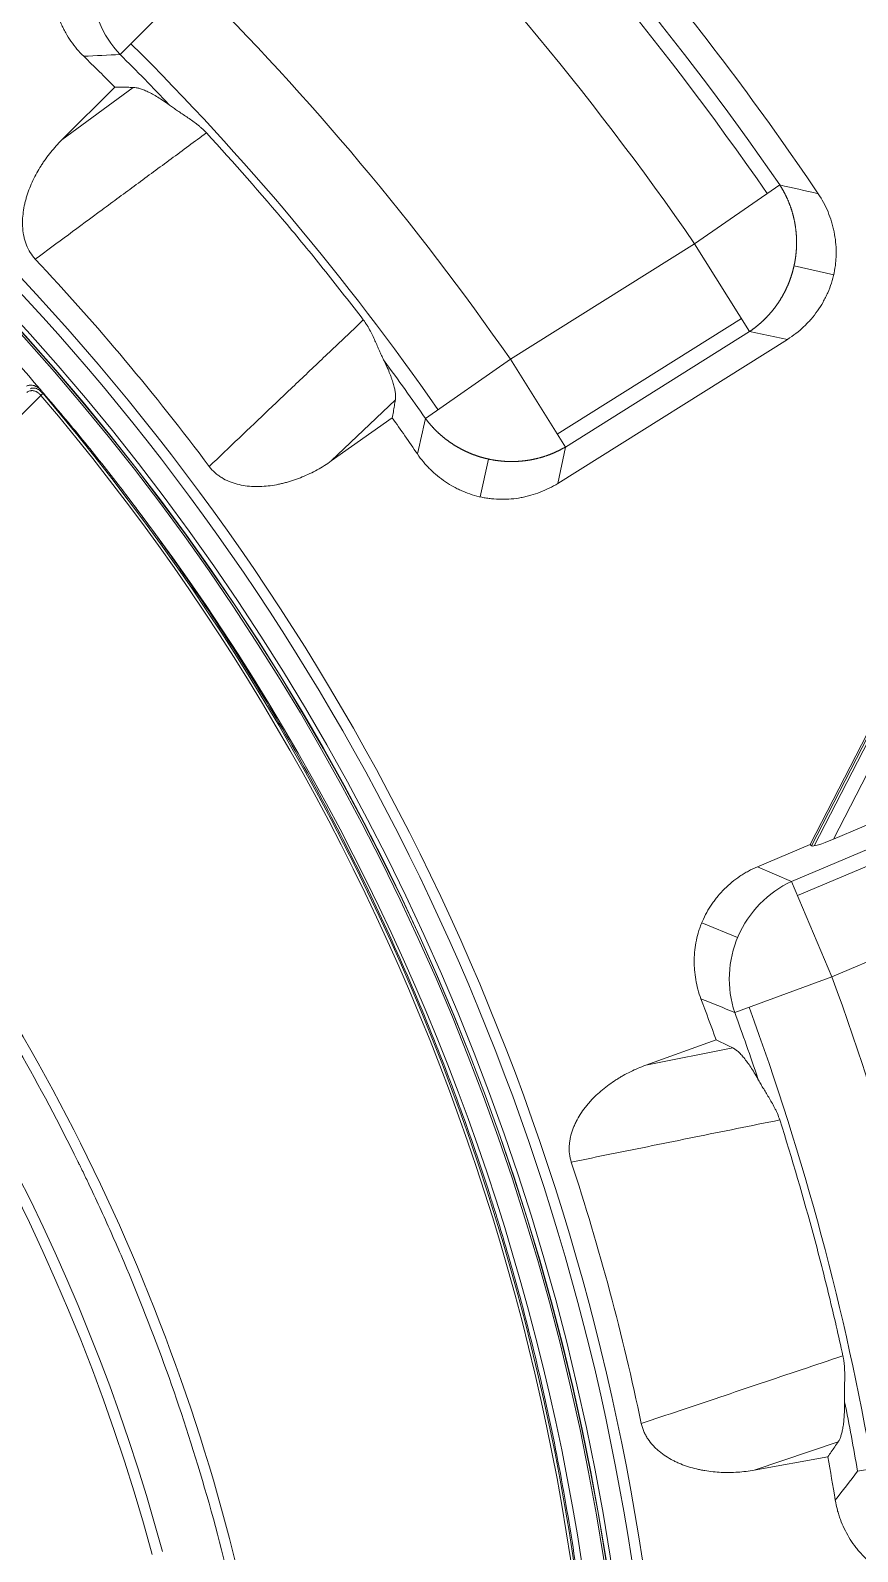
# Model space of a CAD drawing. Header units: millimetres. Extents: x 473 to 1051, y 289 to 609.
# Drawn here: x 707.2 to 741.8, y 474.6 to 538.3 of the extents above; entities that cross this region are included whole.
import ezdxf

# ---------------------------------------------------------------- set-up
doc = ezdxf.new("R2010")
doc.units = ezdxf.units.MM
doc.layers.add('core', color=7, linetype='Continuous', lineweight=20)

msp = doc.modelspace()

# ---------------------------------------------------------------- linework, layer by layer
at = {"layer": 'core', "lineweight": 13}
for p, q in [((714.037, 540.348), (710.982, 537.274)), ((738.592, 531.816), (735.026, 529.355)), ((727.316, 524.521), (735.026, 529.355)), ((735.026, 529.355), (737.327, 525.683)), ((739.188, 528.434), (740.847, 528.058)), ((736.987, 526.227), (729.278, 521.393)), ((729.618, 520.85), (737.327, 525.684)), ((738.912, 525.353), (737.327, 525.684)), ((723.759, 522.047), (727.316, 524.521)), ((729.618, 520.85), (727.316, 524.521)), ((707.665, 523.009), (706.686, 522.031)), ((729.618, 520.85), (729.304, 519.328)), ((726.054, 518.762), (726.406, 520.345)), ((746.524, 517.022), (739.923, 504.162)), ((746.614, 516.976), (740.037, 504.16)), ((747.137, 516.707), (740.84, 504.438)), ((747.464, 506.211), (739.083, 502.669)), ((739.332, 502.078), (747.713, 505.621)), ((737.656, 503.284), (739.083, 502.669)), ((740.77, 498.677), (739.083, 502.669)), ((749.151, 502.22), (740.77, 498.677)), ((735.324, 500.938), (736.823, 500.321)), ((740.77, 498.677), (736.703, 497.183)), ((741.847, 477.983), (746.117, 478.722))]:
    msp.add_line(p, q, dxfattribs=at)
at = {"layer": 'core', "lineweight": 18}
for p, q in [((708.544, 533.705), (710.763, 535.906)), ((708.544, 533.705), (711.533, 535.901)), ((738.912, 525.353), (729.304, 519.328)), ((722.503, 522.828), (719.821, 520.265)), ((722.373, 522.069), (719.821, 520.265)), ((739.869, 504.219), (746.458, 517.056)), ((740.84, 504.438), (748.002, 507.466)), ((737.656, 503.284), (739.869, 504.219)), ((739.923, 504.162), (739.869, 504.219)), ((732.984, 494.978), (735.926, 496.035)), ((732.984, 494.978), (736.622, 495.706)), ((741.039, 479.221), (737.525, 478.032)), ((740.601, 478.588), (737.525, 478.032))]:
    msp.add_line(p, q, dxfattribs=at)
for centre, radius, start, end in [((633.422, 459.219), 100.547, 306.63636, 233.36541), ((633.422, 459.219), 99.038, 307.10125, 78.9399), ((633.422, 459.219), 98.958, 307.11669, 78.9275), ((633.401, 459.202), 128.942, 34.07873, 39.72711), ((633.401, 459.202), 108.942, 44.75517, 45.72179), ((633.422, 453.183), 81.732, 15.12421, 74.87579), ((633.422, 459.219), 101.52, 36.80212, 43.19788), ((633.422, 459.219), 98.032, 40.80959, 44.12223), ((633.401, 459.202), 108.942, 34.27817, 35.24483), ((633.422, 459.219), 98.032, 307.23998, 37.69294), ((633.396, 459.212), 108.942, 19.75517, 20.72179), ((633.422, 459.219), 101.52, 11.80212, 18.19788), ((633.396, 459.212), 108.942, 9.27821, 10.24483)]:
    msp.add_arc(centre, radius, start, end, dxfattribs=at)
at = {"layer": 'core', "lineweight": 13}
for centre, radius, start, end in [((633.422, 459.219), 100.107, 306.80958, 233.19042), ((633.422, 459.219), 99.239, 307.05866, 79.0173), ((633.422, 459.219), 99.048, 307.09926, 78.94197), ((633.401, 459.202), 127.82, 34.61792, 45.38208), ((633.401, 459.202), 127.179, 34.61792, 45.38208), ((633.401, 459.202), 123.487, 34.61792, 45.38208), ((633.401, 459.202), 114.397, 34.81924, 45.18076), ((633.401, 459.202), 110.705, 34.81924, 45.18076), ((633.401, 459.202), 110.064, 43.66069, 45.18076), ((633.422, 453.183), 82.176, 15.12421, 68.56259), ((633.401, 459.202), 110.064, 34.81924, 36.35682), ((633.396, 459.212), 114.397, 9.81924, 20.18076), ((633.396, 459.212), 110.705, 9.81924, 20.18076), ((633.396, 459.212), 110.064, 18.66069, 20.18076), ((633.396, 459.212), 110.064, 9.81924, 11.35682)]:
    msp.add_arc(centre, radius, start, end, dxfattribs=at)
for centre, major_axis, ratio, start_param, end_param in [((707.665, 523.007), (0.153, 0.13), 0.007974, 0.783578, 1.564009), ((633.422, 459.811), (0, 97.5), 0.999982, 4.675727, 5.417583), ((633.422, 459.81), (0, 97.616), 0.999982, 4.675738, 5.417591)]:
    msp.add_ellipse(centre, major_axis=major_axis, ratio=ratio, start_param=start_param, end_param=end_param, dxfattribs=at)
at = {"layer": 'core', "lineweight": 18}
msp.add_ellipse((740.928, 504.61), major_axis=(1.007, 0.444), ratio=0.111089, start_param=3.180014, end_param=4.576278, dxfattribs=at)
for points, knots in [([(709.458, 537.2), (709.358, 537.297), (709.264, 537.399), (709.086, 537.61), (708.919, 537.829), (708.772, 538.063), (708.67, 538.244), (708.638, 538.305), (708.591, 538.399), (708.575, 538.43), (708.545, 538.493), (708.531, 538.525), (708.46, 538.683), (708.36, 538.94), (708.284, 539.205), (708.221, 539.473), (708.196, 539.61), (708.173, 539.782), (708.168, 539.817), (708.161, 539.886), (708.151, 539.99), (708.145, 540.094), (708.138, 540.301), (708.141, 540.439), (708.16, 540.713), (708.176, 540.85), (708.21, 541.054), (708.223, 541.123), (708.245, 541.225), (708.253, 541.259), (708.269, 541.326), (708.278, 541.36), (708.323, 541.528), (708.365, 541.66), (708.461, 541.918), (708.515, 542.045), (708.634, 542.294), (708.7, 542.416), (708.79, 542.566), (708.808, 542.595), (708.845, 542.654), (708.902, 542.742), (708.962, 542.827), (709.086, 542.995), (709.174, 543.103), (709.268, 543.206)], [0, 0, 0, 0, 0.0625, 0.0625, 0.125, 0.1875, 0.1875, 0.21875, 0.21875, 0.234375, 0.234375, 0.25, 0.25, 0.3125, 0.375, 0.375, 0.4375, 0.4375, 0.453125, 0.453125, 0.46875, 0.5, 0.5, 0.5625, 0.5625, 0.625, 0.625, 0.65625, 0.65625, 0.671875, 0.671875, 0.6875, 0.6875, 0.75, 0.75, 0.8125, 0.8125, 0.875, 0.875, 0.890625, 0.890625, 0.90625, 0.9375, 0.9375, 1, 1, 1, 1]), ([(713.045, 535.16), (712.957, 535.225), (712.872, 535.284), (712.71, 535.393), (712.632, 535.443), (712.482, 535.534), (712.41, 535.576), (712.272, 535.652), (712.205, 535.686), (712.078, 535.747), (712.018, 535.773), (711.904, 535.819), (711.85, 535.838), (711.748, 535.868), (711.653, 535.892), (711.571, 535.901), (711.533, 535.901)], [0, 0, 0, 0, 0.125, 0.125, 0.25, 0.25, 0.375, 0.375, 0.5, 0.5, 0.625, 0.625, 0.75, 0.75, 0.875, 1, 1, 1, 1]), ([(714.592, 533.999), (714.526, 534.069), (714.459, 534.134), (714.355, 534.226), (714.321, 534.256), (714.268, 534.299), (714.251, 534.314), (714.216, 534.342), (714.198, 534.356), (714.11, 534.424), (714.04, 534.475), (713.904, 534.572), (713.836, 534.618), (713.704, 534.708), (713.639, 534.751), (713.511, 534.836), (713.449, 534.878), (713.328, 534.96), (713.269, 535), (713.155, 535.081), (713.099, 535.121), (713.045, 535.16)], [0, 0, 0, 0, 0.125, 0.125, 0.1875, 0.1875, 0.21875, 0.21875, 0.25, 0.25, 0.375, 0.375, 0.5, 0.5, 0.625, 0.625, 0.75, 0.75, 0.875, 0.875, 1, 1, 1, 1]), ([(707.429, 528.712), (707.349, 528.799), (707.279, 528.892), (707.157, 529.089), (707.105, 529.193), (707.05, 529.329), (707.04, 529.357), (707.021, 529.412), (706.993, 529.496), (706.971, 529.58), (706.933, 529.751), (706.915, 529.866), (706.903, 530.013), (706.901, 530.042), (706.898, 530.101), (706.895, 530.188), (706.895, 530.276), (706.901, 530.45), (706.911, 530.566), (706.942, 530.796), (706.963, 530.91), (706.995, 531.052), (707.002, 531.081), (707.016, 531.138), (707.023, 531.166), (707.046, 531.251), (707.062, 531.307), (707.114, 531.474), (707.153, 531.583), (707.238, 531.798), (707.284, 531.904), (707.432, 532.218), (707.545, 532.42), (707.701, 532.667), (707.733, 532.716), (707.798, 532.813), (707.898, 532.956), (708.004, 533.095), (708.223, 533.367), (708.378, 533.54), (708.544, 533.705)], [0, 0, 0, 0, 0.0625, 0.0625, 0.125, 0.125, 0.140625, 0.140625, 0.15625, 0.1875, 0.1875, 0.25, 0.25, 0.265625, 0.265625, 0.28125, 0.3125, 0.3125, 0.375, 0.375, 0.4375, 0.4375, 0.453125, 0.453125, 0.46875, 0.46875, 0.5, 0.5, 0.5625, 0.5625, 0.625, 0.625, 0.75, 0.75, 0.78125, 0.78125, 0.8125, 0.875, 0.875, 1, 1, 1, 1]), ([(714.592, 533.998), (714.099, 533.634), (713.12, 532.912), (711.664, 531.837), (710.231, 530.78), (708.823, 529.74), (707.891, 529.053), (707.429, 528.712)], [0, 0, 0, 0, 0.20665, 0.409975, 0.609975, 0.80665, 1, 1, 1, 1]), ([(714.592, 533.999), (715.747, 532.745), (716.871, 531.466), (718.514, 529.508), (719.054, 528.85), (720.118, 527.519), (720.643, 526.848), (721.16, 526.17)], [0, 0, 0, 0, 0.5, 0.5, 0.75, 0.75, 1, 1, 1, 1]), ([(740.199, 531.452), (740.281, 531.331), (740.356, 531.206), (740.493, 530.951), (740.617, 530.69), (740.715, 530.418), (740.768, 530.244), (740.778, 530.209), (740.798, 530.139), (740.807, 530.104), (740.834, 529.997), (740.85, 529.926), (740.893, 529.713), (740.936, 529.427), (740.951, 529.139), (740.952, 528.922), (740.95, 528.849), (740.944, 528.74), (740.942, 528.704), (740.937, 528.631), (740.933, 528.594), (740.915, 528.413), (740.893, 528.269), (740.833, 527.987), (740.759, 527.709), (740.655, 527.438), (740.567, 527.238), (740.536, 527.172), (740.47, 527.042), (740.436, 526.977), (740.329, 526.788), (740.174, 526.544), (739.996, 526.316), (739.853, 526.15), (739.804, 526.096), (739.704, 525.99), (739.652, 525.939), (739.494, 525.788), (739.384, 525.693), (739.155, 525.514), (739.036, 525.431), (738.912, 525.353)], [0, 0, 0, 0, 0.0625, 0.0625, 0.125, 0.1875, 0.1875, 0.203125, 0.203125, 0.21875, 0.21875, 0.25, 0.25, 0.3125, 0.375, 0.375, 0.40625, 0.40625, 0.421875, 0.421875, 0.4375, 0.4375, 0.5, 0.5, 0.5625, 0.625, 0.625, 0.65625, 0.65625, 0.6875, 0.6875, 0.75, 0.8125, 0.8125, 0.84375, 0.84375, 0.875, 0.875, 0.9375, 0.9375, 1, 1, 1, 1]), ([(714.71, 520.035), (715.126, 520.431), (715.964, 521.229), (717.233, 522.435), (718.523, 523.663), (719.834, 524.91), (720.715, 525.748), (721.16, 526.171)], [0, 0, 0, 0, 0.19335, 0.390025, 0.590025, 0.79335, 1, 1, 1, 1]), ([(722.032, 524.454), (722.002, 524.514), (721.973, 524.575), (721.914, 524.701), (721.885, 524.765), (721.826, 524.897), (721.796, 524.965), (721.735, 525.103), (721.704, 525.173), (721.64, 525.318), (721.606, 525.392), (721.552, 525.506), (721.533, 525.545), (721.495, 525.622), (721.475, 525.661), (721.413, 525.778), (721.369, 525.857), (721.308, 525.956), (721.295, 525.975), (721.27, 526.015), (721.231, 526.074), (721.189, 526.132), (721.16, 526.17)], [0, 0, 0, 0, 0.125, 0.125, 0.25, 0.25, 0.375, 0.375, 0.5, 0.5, 0.625, 0.625, 0.6875, 0.6875, 0.75, 0.75, 0.875, 0.875, 0.90625, 0.90625, 0.9375, 1, 1, 1, 1]), ([(722.503, 522.828), (722.509, 522.866), (722.514, 522.949), (722.504, 523.096), (722.486, 523.208), (722.461, 523.328), (722.445, 523.392), (722.407, 523.527), (722.385, 523.599), (722.353, 523.693), (722.346, 523.712), (722.333, 523.751), (722.312, 523.81), (722.289, 523.871), (722.24, 523.995), (722.204, 524.081), (722.124, 524.261), (722.08, 524.355), (722.032, 524.454)], [0, 0, 0, 0, 0.125, 0.25, 0.375, 0.375, 0.5, 0.5, 0.625, 0.625, 0.65625, 0.65625, 0.6875, 0.75, 0.75, 0.875, 0.875, 1, 1, 1, 1]), ([(707.773, 523.1), (707.76, 523.115), (707.747, 523.131), (707.722, 523.162), (707.71, 523.178), (707.672, 523.226), (707.648, 523.258), (707.621, 523.288)], [0, 0, 0, 0, 0.25, 0.25, 0.5, 0.5, 1, 1, 1, 1]), ([(710.995, 519.159), (710.476, 519.831), (709.948, 520.495), (708.874, 521.809), (708.328, 522.458), (707.773, 523.1)], [0, 0, 0, 0, 0.5, 0.5, 1, 1, 1, 1]), ([(719.821, 520.265), (719.629, 520.131), (719.432, 520.008), (719.028, 519.785), (718.82, 519.685), (718.5, 519.553), (718.392, 519.512), (718.173, 519.436), (718.062, 519.402), (717.921, 519.363), (717.892, 519.355), (717.836, 519.341), (717.751, 519.319), (717.665, 519.3), (717.494, 519.265), (717.38, 519.246), (717.149, 519.216), (717.034, 519.205), (716.859, 519.197), (716.801, 519.195), (716.713, 519.194), (716.684, 519.195), (716.626, 519.196), (716.596, 519.196), (716.45, 519.202), (716.333, 519.212), (716.103, 519.245), (715.989, 519.267), (715.82, 519.312), (715.764, 519.329), (715.68, 519.357), (715.652, 519.367), (715.597, 519.387), (715.57, 519.398), (715.435, 519.454), (715.331, 519.506), (715.182, 519.598), (715.133, 519.631), (715.062, 519.683), (715.039, 519.701), (714.993, 519.738), (714.971, 519.758), (714.861, 519.855), (714.782, 519.941), (714.71, 520.035)], [0, 0, 0, 0, 0.125, 0.125, 0.25, 0.25, 0.3125, 0.3125, 0.375, 0.375, 0.390625, 0.390625, 0.40625, 0.4375, 0.4375, 0.5, 0.5, 0.5625, 0.5625, 0.59375, 0.59375, 0.609375, 0.609375, 0.625, 0.625, 0.6875, 0.6875, 0.75, 0.75, 0.78125, 0.78125, 0.796875, 0.796875, 0.8125, 0.8125, 0.875, 0.875, 0.90625, 0.90625, 0.921875, 0.921875, 0.9375, 0.9375, 1, 1, 1, 1]), ([(729.304, 519.328), (729.185, 519.254), (729.064, 519.187), (728.817, 519.064), (728.565, 518.953), (728.303, 518.865), (728.103, 518.809), (728.036, 518.792), (727.934, 518.768), (727.9, 518.761), (727.832, 518.746), (727.797, 518.74), (727.627, 518.708), (727.353, 518.671), (727.078, 518.66), (726.802, 518.662), (726.664, 518.67), (726.491, 518.688), (726.456, 518.692), (726.387, 518.701), (726.284, 518.716), (726.181, 518.734), (725.979, 518.777), (725.845, 518.812), (725.583, 518.895), (725.454, 518.943), (725.263, 519.024), (725.2, 519.053), (725.106, 519.098), (725.075, 519.114), (725.013, 519.146), (724.982, 519.162), (724.83, 519.245), (724.711, 519.317), (724.483, 519.471), (724.372, 519.554), (724.158, 519.728), (724.055, 519.821), (723.931, 519.943), (723.907, 519.968), (723.858, 520.018), (723.787, 520.095), (723.718, 520.173), (723.584, 520.333), (723.5, 520.444), (723.421, 520.559)], [0, 0, 0, 0, 0.0625, 0.0625, 0.125, 0.1875, 0.1875, 0.21875, 0.21875, 0.234375, 0.234375, 0.25, 0.25, 0.3125, 0.375, 0.375, 0.4375, 0.4375, 0.453125, 0.453125, 0.46875, 0.5, 0.5, 0.5625, 0.5625, 0.625, 0.625, 0.65625, 0.65625, 0.671875, 0.671875, 0.6875, 0.6875, 0.75, 0.75, 0.8125, 0.8125, 0.875, 0.875, 0.890625, 0.890625, 0.90625, 0.9375, 0.9375, 1, 1, 1, 1]), ([(735.29, 497.759), (735.241, 497.89), (735.198, 498.022), (735.126, 498.289), (735.067, 498.558), (735.033, 498.831), (735.017, 499.039), (735.014, 499.108), (735.01, 499.213), (735.01, 499.248), (735.009, 499.317), (735.01, 499.352), (735.013, 499.525), (735.03, 499.801), (735.073, 500.073), (735.13, 500.343), (735.164, 500.477), (735.216, 500.643), (735.227, 500.676), (735.25, 500.742), (735.285, 500.841), (735.323, 500.937), (735.404, 501.128), (735.465, 501.251), (735.598, 501.492), (735.67, 501.609), (735.788, 501.78), (735.828, 501.837), (735.892, 501.92), (735.913, 501.947), (735.957, 502.002), (735.979, 502.029), (736.09, 502.162), (736.184, 502.264), (736.38, 502.458), (736.585, 502.642), (736.807, 502.808), (736.952, 502.905), (736.981, 502.924), (737.04, 502.962), (737.128, 503.017), (737.219, 503.069), (737.402, 503.169), (737.527, 503.229), (737.656, 503.284)], [0, 0, 0, 0, 0.0625, 0.0625, 0.125, 0.1875, 0.1875, 0.21875, 0.21875, 0.234375, 0.234375, 0.25, 0.25, 0.3125, 0.375, 0.375, 0.4375, 0.4375, 0.453125, 0.453125, 0.46875, 0.5, 0.5, 0.5625, 0.5625, 0.625, 0.625, 0.65625, 0.65625, 0.671875, 0.671875, 0.6875, 0.6875, 0.75, 0.75, 0.8125, 0.875, 0.875, 0.890625, 0.890625, 0.90625, 0.9375, 0.9375, 1, 1, 1, 1]), ([(737.679, 494.395), (737.626, 494.491), (737.574, 494.58), (737.473, 494.748), (737.424, 494.826), (737.326, 494.972), (737.279, 495.04), (737.186, 495.167), (737.14, 495.226), (737.05, 495.335), (737.007, 495.385), (736.923, 495.474), (736.882, 495.514), (736.803, 495.585), (736.727, 495.646), (736.656, 495.689), (736.622, 495.706)], [0, 0, 0, 0, 0.125, 0.125, 0.25, 0.25, 0.375, 0.375, 0.5, 0.5, 0.625, 0.625, 0.75, 0.75, 0.875, 1, 1, 1, 1]), ([(729.864, 490.924), (729.828, 491.037), (729.804, 491.151), (729.776, 491.381), (729.773, 491.497), (729.782, 491.644), (729.784, 491.673), (729.79, 491.732), (729.8, 491.819), (729.816, 491.905), (729.853, 492.076), (729.886, 492.188), (729.937, 492.325), (729.948, 492.353), (729.969, 492.407), (730.004, 492.488), (730.041, 492.567), (730.12, 492.723), (730.178, 492.824), (730.303, 493.019), (730.37, 493.114), (730.46, 493.229), (730.478, 493.252), (730.514, 493.298), (730.533, 493.32), (730.59, 493.387), (730.628, 493.431), (730.746, 493.56), (730.827, 493.643), (730.995, 493.802), (731.082, 493.879), (731.348, 494.1), (731.536, 494.237), (731.782, 494.394), (731.832, 494.425), (731.932, 494.485), (732.083, 494.573), (732.237, 494.654), (732.55, 494.808), (732.765, 494.899), (732.984, 494.978)], [0, 0, 0, 0, 0.0625, 0.0625, 0.125, 0.125, 0.140625, 0.140625, 0.15625, 0.1875, 0.1875, 0.25, 0.25, 0.265625, 0.265625, 0.28125, 0.3125, 0.3125, 0.375, 0.375, 0.4375, 0.4375, 0.453125, 0.453125, 0.46875, 0.46875, 0.5, 0.5, 0.5625, 0.5625, 0.625, 0.625, 0.75, 0.75, 0.78125, 0.78125, 0.8125, 0.875, 0.875, 1, 1, 1, 1]), ([(738.59, 492.689), (738.56, 492.78), (738.526, 492.868), (738.472, 492.995), (738.453, 493.036), (738.424, 493.098), (738.414, 493.118), (738.394, 493.159), (738.384, 493.179), (738.333, 493.278), (738.291, 493.353), (738.209, 493.499), (738.167, 493.57), (738.085, 493.707), (738.044, 493.773), (737.965, 493.905), (737.926, 493.969), (737.851, 494.094), (737.814, 494.156), (737.745, 494.277), (737.711, 494.336), (737.679, 494.395)], [0, 0, 0, 0, 0.125, 0.125, 0.1875, 0.1875, 0.21875, 0.21875, 0.25, 0.25, 0.375, 0.375, 0.5, 0.5, 0.625, 0.625, 0.75, 0.75, 0.875, 0.875, 1, 1, 1, 1]), ([(738.59, 492.688), (737.989, 492.567), (736.797, 492.326), (735.023, 491.967), (733.278, 491.614), (731.561, 491.267), (730.427, 491.038), (729.864, 490.924)], [0, 0, 0, 0, 0.20665, 0.409975, 0.609975, 0.80665, 1, 1, 1, 1]), ([(738.59, 492.689), (739.107, 491.064), (739.585, 489.429), (740.247, 486.962), (740.458, 486.136), (740.86, 484.481), (741.052, 483.65), (741.235, 482.818)], [0, 0, 0, 0, 0.5, 0.5, 0.75, 0.75, 1, 1, 1, 1]), ([(732.796, 479.984), (733.34, 480.166), (734.437, 480.535), (736.097, 481.093), (737.785, 481.66), (739.5, 482.236), (740.653, 482.623), (741.234, 482.819)], [0, 0, 0, 0, 0.19335, 0.390025, 0.590025, 0.79335, 1, 1, 1, 1]), ([(741.299, 480.894), (741.297, 480.961), (741.297, 481.029), (741.297, 481.167), (741.297, 481.238), (741.3, 481.383), (741.301, 481.456), (741.305, 481.607), (741.306, 481.684), (741.309, 481.843), (741.31, 481.924), (741.309, 482.05), (741.308, 482.093), (741.306, 482.18), (741.305, 482.223), (741.298, 482.355), (741.291, 482.445), (741.278, 482.561), (741.275, 482.584), (741.268, 482.631), (741.258, 482.701), (741.244, 482.771), (741.235, 482.818)], [0, 0, 0, 0, 0.125, 0.125, 0.25, 0.25, 0.375, 0.375, 0.5, 0.5, 0.625, 0.625, 0.6875, 0.6875, 0.75, 0.75, 0.875, 0.875, 0.90625, 0.90625, 0.9375, 1, 1, 1, 1]), ([(741.039, 479.221), (741.06, 479.253), (741.1, 479.326), (741.136, 479.417), (741.169, 479.518), (741.184, 479.573), (741.212, 479.692), (741.225, 479.757), (741.248, 479.895), (741.258, 479.969), (741.269, 480.069), (741.271, 480.089), (741.275, 480.13), (741.28, 480.192), (741.285, 480.257), (741.293, 480.39), (741.297, 480.483), (741.301, 480.68), (741.301, 480.784), (741.299, 480.894)], [0, 0, 0, 0, 0.125, 0.25, 0.25, 0.375, 0.375, 0.5, 0.5, 0.625, 0.625, 0.65625, 0.65625, 0.6875, 0.75, 0.75, 0.875, 0.875, 1, 1, 1, 1]), ([(737.525, 478.032), (737.295, 477.992), (737.064, 477.963), (736.603, 477.932), (736.373, 477.929), (736.027, 477.945), (735.912, 477.953), (735.681, 477.977), (735.566, 477.993), (735.421, 478.017), (735.393, 478.022), (735.335, 478.033), (735.249, 478.05), (735.164, 478.069), (734.994, 478.109), (734.882, 478.14), (734.66, 478.21), (734.551, 478.249), (734.389, 478.315), (734.336, 478.338), (734.256, 478.375), (734.23, 478.387), (734.177, 478.413), (734.151, 478.426), (734.02, 478.493), (733.919, 478.552), (733.724, 478.679), (733.63, 478.747), (733.496, 478.859), (733.452, 478.898), (733.388, 478.959), (733.367, 478.979), (733.326, 479.021), (733.306, 479.042), (733.207, 479.15), (733.135, 479.242), (733.039, 479.388), (733.008, 479.438), (732.966, 479.516), (732.953, 479.542), (732.927, 479.595), (732.915, 479.622), (732.857, 479.757), (732.821, 479.868), (732.796, 479.984)], [0, 0, 0, 0, 0.125, 0.125, 0.25, 0.25, 0.3125, 0.3125, 0.375, 0.375, 0.390625, 0.390625, 0.40625, 0.4375, 0.4375, 0.5, 0.5, 0.5625, 0.5625, 0.59375, 0.59375, 0.609375, 0.609375, 0.625, 0.625, 0.6875, 0.6875, 0.75, 0.75, 0.78125, 0.78125, 0.796875, 0.796875, 0.8125, 0.8125, 0.875, 0.875, 0.90625, 0.90625, 0.921875, 0.921875, 0.9375, 0.9375, 1, 1, 1, 1]), ([(745.723, 473.175), (745.585, 473.158), (745.446, 473.148), (745.17, 473.141), (744.895, 473.147), (744.621, 473.179), (744.416, 473.212), (744.347, 473.225), (744.245, 473.246), (744.211, 473.254), (744.143, 473.27), (744.11, 473.278), (743.942, 473.322), (743.678, 473.404), (743.424, 473.51), (743.175, 473.629), (743.053, 473.694), (742.903, 473.784), (742.874, 473.802), (742.815, 473.839), (742.727, 473.897), (742.643, 473.957), (742.477, 474.081), (742.371, 474.169), (742.168, 474.355), (742.071, 474.453), (741.933, 474.607), (741.888, 474.66), (741.822, 474.741), (741.8, 474.768), (741.758, 474.823), (741.737, 474.851), (741.633, 474.991), (741.557, 475.106), (741.414, 475.342), (741.349, 475.464), (741.229, 475.713), (741.175, 475.84), (741.114, 476.003), (741.103, 476.036), (741.08, 476.102), (741.047, 476.201), (741.018, 476.302), (740.964, 476.503), (740.935, 476.639), (740.912, 476.777)], [0, 0, 0, 0, 0.0625, 0.0625, 0.125, 0.1875, 0.1875, 0.21875, 0.21875, 0.234375, 0.234375, 0.25, 0.25, 0.3125, 0.375, 0.375, 0.4375, 0.4375, 0.453125, 0.453125, 0.46875, 0.5, 0.5, 0.5625, 0.5625, 0.625, 0.625, 0.65625, 0.65625, 0.671875, 0.671875, 0.6875, 0.6875, 0.75, 0.75, 0.8125, 0.8125, 0.875, 0.875, 0.890625, 0.890625, 0.90625, 0.9375, 0.9375, 1, 1, 1, 1])]:
    msp.add_open_spline(points, degree=3, knots=knots, dxfattribs=at)
at = {"layer": 'core', "lineweight": 13}
for points, knots in [([(710.982, 537.274), (710.238, 538.059), (709.347, 540.221), (710.12, 542.428), (710.821, 543.252), (710.821, 543.252)], [0, 0, 0, 0, 0.499998, 0.999995, 1, 1, 1, 1]), ([(739.294, 529.355), (739.295, 529.366), (739.295, 529.388), (739.295, 529.421), (739.295, 529.454), (739.294, 529.487), (739.293, 529.52), (739.292, 529.553), (739.291, 529.587), (739.29, 529.62), (739.288, 529.653), (739.286, 529.686), (739.284, 529.72), (739.282, 529.753), (739.279, 529.786), (739.276, 529.82), (739.273, 529.853), (739.27, 529.887), (739.266, 529.92), (739.262, 529.954), (739.258, 529.987), (739.253, 530.021), (739.249, 530.054), (739.244, 530.088), (739.238, 530.121), (739.233, 530.155), (739.227, 530.188), (739.221, 530.222), (739.215, 530.255), (739.208, 530.289), (739.201, 530.322), (739.194, 530.356), (739.187, 530.389), (739.179, 530.423), (739.172, 530.456), (739.163, 530.49), (739.155, 530.523), (739.146, 530.557), (739.137, 530.59), (739.128, 530.623), (739.119, 530.657), (739.109, 530.69), (739.099, 530.723), (739.089, 530.756), (739.078, 530.79), (739.067, 530.823), (739.056, 530.856), (739.045, 530.889), (739.033, 530.922), (739.021, 530.955), (739.009, 530.988), (738.996, 531.021), (738.983, 531.053), (738.97, 531.086), (738.957, 531.119), (738.943, 531.151), (738.929, 531.184), (738.915, 531.216), (738.901, 531.249), (738.886, 531.281), (738.871, 531.313), (738.855, 531.346), (738.84, 531.378), (738.824, 531.41), (738.808, 531.442), (738.791, 531.473), (738.775, 531.505), (738.758, 531.537), (738.74, 531.568), (738.723, 531.6), (738.705, 531.631), (738.687, 531.662), (738.668, 531.693), (738.649, 531.724), (738.63, 531.755), (738.611, 531.786), (738.598, 531.806), (738.592, 531.816)], [0, 0, 0, 0, 0.012626, 0.025269, 0.037929, 0.050606, 0.063301, 0.076013, 0.088742, 0.101489, 0.114254, 0.127036, 0.139836, 0.152654, 0.165491, 0.178345, 0.191217, 0.204108, 0.217017, 0.229945, 0.242891, 0.255856, 0.268839, 0.281842, 0.294863, 0.307903, 0.320963, 0.334041, 0.347139, 0.360256, 0.373393, 0.386549, 0.399724, 0.41292, 0.426135, 0.43937, 0.452625, 0.4659, 0.479195, 0.49251, 0.505845, 0.519201, 0.532577, 0.545974, 0.559391, 0.572829, 0.586287, 0.599766, 0.613266, 0.626787, 0.640329, 0.653892, 0.667476, 0.681082, 0.694708, 0.708356, 0.722026, 0.735716, 0.749429, 0.763163, 0.776918, 0.790695, 0.804494, 0.818315, 0.832158, 0.846023, 0.85991, 0.873818, 0.887749, 0.901703, 0.915678, 0.929676, 0.943696, 0.957738, 0.971803, 0.98589, 1, 1, 1, 1]), ([(715.873, 472.008), (715.468, 473.826), (715.014, 475.585), (714.024, 478.984), (713.488, 480.623), (712.354, 483.78), (711.756, 485.299), (710.825, 487.486), (710.508, 488.2), (710.027, 489.248), (709.785, 489.767), (709.499, 490.362), (709.356, 490.657), (709.284, 490.804), (709.248, 490.878), (709.23, 490.914), (709.221, 490.933), (709.216, 490.942), (709.214, 490.947), (709.213, 490.949), (709.212, 490.95), (709.212, 490.95), (709.212, 490.951), (709.212, 490.951), (708.427, 492.547), (707.602, 494.095), (705.886, 497.095), (704.995, 498.546), (703.156, 501.352), (702.209, 502.707), (700.754, 504.666), (700.264, 505.307), (699.52, 506.251), (699.147, 506.718), (698.708, 507.255), (698.488, 507.522), (698.377, 507.655), (698.322, 507.721), (698.295, 507.754), (698.281, 507.771), (698.274, 507.779), (698.27, 507.783), (698.269, 507.785), (698.268, 507.786), (698.267, 507.787), (698.267, 507.787), (697.128, 509.152), (695.954, 510.471), (693.543, 513.016), (692.307, 514.242), (689.781, 516.599), (688.49, 517.73), (685.864, 519.897), (684.527, 520.933), (681.816, 522.909), (680.441, 523.849), (677.66, 525.634), (676.254, 526.479), (673.417, 528.075), (671.987, 528.826), (669.109, 530.234), (667.661, 530.892), (666.208, 531.504)], [0, 0, 0, 0, 0.0625, 0.0625, 0.125, 0.125, 0.1875, 0.1875, 0.21875, 0.21875, 0.234375, 0.242188, 0.246094, 0.248047, 0.249023, 0.249512, 0.249756, 0.249878, 0.249939, 0.249969, 0.249985, 0.249992, 0.249992, 0.25, 0.25, 0.3125, 0.3125, 0.375, 0.375, 0.4375, 0.4375, 0.46875, 0.46875, 0.484375, 0.492188, 0.496094, 0.498047, 0.499023, 0.499512, 0.499756, 0.499878, 0.499939, 0.499969, 0.499985, 0.499985, 0.5, 0.5, 0.5625, 0.5625, 0.625, 0.625, 0.6875, 0.6875, 0.75, 0.75, 0.8125, 0.8125, 0.875, 0.875, 0.9375, 0.9375, 1, 1, 1, 1]), ([(737.327, 525.684), (737.336, 525.689), (737.353, 525.701), (737.379, 525.719), (737.404, 525.736), (737.43, 525.754), (737.455, 525.773), (737.48, 525.791), (737.505, 525.809), (737.53, 525.828), (737.554, 525.847), (737.579, 525.866), (737.603, 525.885), (737.627, 525.904), (737.651, 525.924), (737.675, 525.943), (737.699, 525.963), (737.722, 525.983), (737.746, 526.003), (737.769, 526.023), (737.792, 526.043), (737.815, 526.064), (737.838, 526.084), (737.86, 526.105), (737.883, 526.126), (737.905, 526.147), (737.927, 526.168), (737.949, 526.19), (737.971, 526.211), (737.992, 526.233), (738.014, 526.254), (738.035, 526.276), (738.056, 526.298), (738.077, 526.32), (738.098, 526.343), (738.118, 526.365), (738.139, 526.388), (738.159, 526.41), (738.179, 526.433), (738.199, 526.456), (738.219, 526.479), (738.239, 526.502), (738.258, 526.525), (738.277, 526.548), (738.296, 526.572), (738.315, 526.595), (738.334, 526.619), (738.352, 526.643), (738.371, 526.667), (738.389, 526.691), (738.407, 526.715), (738.425, 526.739), (738.442, 526.763), (738.46, 526.788), (738.477, 526.812), (738.494, 526.837), (738.511, 526.862), (738.528, 526.886), (738.545, 526.911), (738.561, 526.936), (738.577, 526.961), (738.594, 526.987), (738.609, 527.012), (738.625, 527.037), (738.641, 527.063), (738.656, 527.088), (738.671, 527.114), (738.686, 527.14), (738.701, 527.165), (738.716, 527.191), (738.73, 527.217), (738.744, 527.243), (738.758, 527.269), (738.772, 527.295), (738.786, 527.322), (738.8, 527.348), (738.813, 527.374), (738.826, 527.401), (738.839, 527.427), (738.852, 527.454), (738.865, 527.48), (738.877, 527.507), (738.889, 527.534), (738.901, 527.561), (738.913, 527.588), (738.925, 527.615), (738.937, 527.642), (738.948, 527.669), (738.959, 527.696), (738.97, 527.723), (738.981, 527.75), (738.992, 527.778), (739.002, 527.805), (739.012, 527.832), (739.022, 527.86), (739.032, 527.887), (739.042, 527.915), (739.051, 527.943), (739.061, 527.97), (739.07, 527.998), (739.079, 528.026), (739.088, 528.053), (739.096, 528.081), (739.105, 528.109), (739.113, 528.137), (739.121, 528.165), (739.129, 528.193), (739.136, 528.221), (739.144, 528.249), (739.151, 528.277), (739.158, 528.305), (739.165, 528.333), (739.172, 528.361), (739.179, 528.389), (739.185, 528.417), (739.191, 528.446), (739.197, 528.474), (739.203, 528.502), (739.209, 528.53), (739.214, 528.559), (739.22, 528.587), (739.225, 528.615), (739.23, 528.644), (739.234, 528.672), (739.239, 528.7), (739.243, 528.729), (739.248, 528.757), (739.252, 528.786), (739.256, 528.814), (739.259, 528.843), (739.263, 528.871), (739.266, 528.899), (739.269, 528.928), (739.272, 528.956), (739.275, 528.985), (739.277, 529.013), (739.28, 529.042), (739.282, 529.07), (739.284, 529.099), (739.286, 529.127), (739.288, 529.156), (739.289, 529.184), (739.29, 529.213), (739.292, 529.241), (739.293, 529.269), (739.293, 529.298), (739.294, 529.326), (739.294, 529.345), (739.294, 529.355)], [0, 0, 0, 0, 0.007274, 0.014541, 0.0218, 0.029053, 0.036298, 0.043537, 0.050768, 0.057992, 0.065209, 0.072419, 0.079623, 0.086819, 0.094008, 0.101191, 0.108366, 0.115535, 0.122697, 0.129852, 0.137, 0.144141, 0.151276, 0.158404, 0.165525, 0.17264, 0.179748, 0.186849, 0.193943, 0.201031, 0.208113, 0.215188, 0.222256, 0.229318, 0.236374, 0.243423, 0.250466, 0.257502, 0.264532, 0.271556, 0.278573, 0.285584, 0.292589, 0.299588, 0.30658, 0.313567, 0.320547, 0.327521, 0.334489, 0.341451, 0.348408, 0.355358, 0.362302, 0.36924, 0.376173, 0.383099, 0.39002, 0.396935, 0.403845, 0.410748, 0.417646, 0.424538, 0.431425, 0.438306, 0.445182, 0.452052, 0.458916, 0.465775, 0.472629, 0.479477, 0.48632, 0.493158, 0.49999, 0.506817, 0.513639, 0.520456, 0.527267, 0.534074, 0.540875, 0.547672, 0.554463, 0.56125, 0.568031, 0.574808, 0.581579, 0.588346, 0.595108, 0.601866, 0.608618, 0.615366, 0.62211, 0.628848, 0.635583, 0.642312, 0.649037, 0.655758, 0.662474, 0.669186, 0.675893, 0.682597, 0.689295, 0.69599, 0.702681, 0.709367, 0.716049, 0.722727, 0.729401, 0.736071, 0.742737, 0.749399, 0.756057, 0.762711, 0.769362, 0.776008, 0.782651, 0.78929, 0.795926, 0.802558, 0.809186, 0.81581, 0.822432, 0.829049, 0.835663, 0.842274, 0.848881, 0.855485, 0.862086, 0.868683, 0.875277, 0.881868, 0.888456, 0.895041, 0.901622, 0.908201, 0.914776, 0.921349, 0.927918, 0.934485, 0.941049, 0.94761, 0.954168, 0.960723, 0.967276, 0.973826, 0.980373, 0.986918, 0.99346, 1, 1, 1, 1]), ([(707.069, 523.393), (707.084, 523.404), (707.1, 523.413), (707.134, 523.428), (707.153, 523.433), (707.192, 523.441), (707.213, 523.443), (707.245, 523.443), (707.257, 523.443), (707.28, 523.441), (707.292, 523.439), (707.328, 523.434), (707.353, 523.428), (707.391, 523.415), (707.404, 523.411), (707.431, 523.4), (707.444, 523.395), (707.484, 523.376), (707.511, 523.362), (707.552, 523.336), (707.566, 523.327), (707.594, 523.309), (707.608, 523.299), (707.621, 523.288)], [0, 0, 0, 0, 0.125, 0.125, 0.25, 0.25, 0.375, 0.375, 0.4375, 0.4375, 0.5, 0.5, 0.625, 0.625, 0.6875, 0.6875, 0.75, 0.75, 0.875, 0.875, 0.9375, 0.9375, 1, 1, 1, 1]), ([(707.753, 523.083), (707.753, 523.083), (707.753, 523.083), (707.707, 523.138), (707.654, 523.188), (707.547, 523.264), (707.492, 523.291), (707.353, 523.333), (707.278, 523.322), (707.226, 523.284)], [0, 0, 0, 0, 0.000689, 0.000689, 0.264817, 0.264817, 0.528944, 0.528944, 1, 1, 1, 1]), ([(707.665, 523.009), (707.654, 523.023), (707.643, 523.036), (707.619, 523.061), (707.606, 523.074), (707.567, 523.108), (707.54, 523.127), (707.506, 523.148), (707.499, 523.152), (707.485, 523.159), (707.478, 523.163), (707.457, 523.173), (707.429, 523.185), (707.401, 523.193), (707.374, 523.2), (707.36, 523.203), (707.32, 523.209), (707.294, 523.21), (707.257, 523.208), (707.245, 523.206), (707.221, 523.203), (707.209, 523.2), (707.176, 523.191), (707.155, 523.183), (707.115, 523.163), (707.097, 523.151), (707.079, 523.137)], [0, 0, 0, 0, 0.0625, 0.0625, 0.125, 0.125, 0.25, 0.25, 0.28125, 0.28125, 0.3125, 0.3125, 0.375, 0.4375, 0.4375, 0.5, 0.5, 0.625, 0.625, 0.6875, 0.6875, 0.75, 0.75, 0.875, 0.875, 1, 1, 1, 1]), ([(723.759, 522.047), (723.766, 522.039), (723.779, 522.021), (723.798, 521.995), (723.818, 521.969), (723.838, 521.943), (723.859, 521.918), (723.879, 521.892), (723.9, 521.867), (723.92, 521.842), (723.941, 521.817), (723.962, 521.793), (723.984, 521.768), (724.005, 521.744), (724.027, 521.719), (724.049, 521.695), (724.07, 521.672), (724.093, 521.648), (724.115, 521.625), (724.137, 521.601), (724.16, 521.578), (724.182, 521.555), (724.205, 521.533), (724.228, 521.51), (724.252, 521.488), (724.275, 521.465), (724.298, 521.443), (724.322, 521.422), (724.346, 521.4), (724.369, 521.379), (724.393, 521.357), (724.418, 521.336), (724.442, 521.315), (724.466, 521.295), (724.491, 521.274), (724.515, 521.254), (724.54, 521.234), (724.565, 521.214), (724.59, 521.194), (724.615, 521.175), (724.641, 521.155), (724.666, 521.136), (724.692, 521.117), (724.717, 521.098), (724.743, 521.08), (724.769, 521.062), (724.795, 521.043), (724.821, 521.025), (724.847, 521.008), (724.874, 520.99), (724.9, 520.973), (724.927, 520.956), (724.953, 520.939), (724.98, 520.922), (725.007, 520.905), (725.034, 520.889), (725.061, 520.873), (725.088, 520.857), (725.115, 520.841), (725.142, 520.825), (725.17, 520.81), (725.197, 520.795), (725.225, 520.78), (725.252, 520.765), (725.28, 520.751), (725.308, 520.736), (725.336, 520.722), (725.364, 520.708), (725.392, 520.694), (725.42, 520.681), (725.448, 520.668), (725.477, 520.654), (725.505, 520.642), (725.533, 520.629), (725.562, 520.616), (725.591, 520.604), (725.619, 520.592), (725.648, 520.58), (725.677, 520.568), (725.706, 520.557), (725.734, 520.546), (725.763, 520.534), (725.792, 520.524), (725.821, 520.513), (725.851, 520.502), (725.88, 520.492), (725.909, 520.482), (725.938, 520.472), (725.968, 520.463), (725.997, 520.453), (726.026, 520.444), (726.056, 520.435), (726.085, 520.426), (726.115, 520.418), (726.145, 520.409), (726.174, 520.401), (726.204, 520.393), (726.234, 520.385), (726.263, 520.378), (726.293, 520.37), (726.323, 520.363), (726.353, 520.356), (726.383, 520.349), (726.413, 520.343), (726.442, 520.337), (726.472, 520.33), (726.502, 520.325), (726.532, 520.319), (726.562, 520.313), (726.592, 520.308), (726.623, 520.303), (726.653, 520.298), (726.683, 520.293), (726.713, 520.289), (726.743, 520.284), (726.773, 520.28), (726.803, 520.277), (726.833, 520.273), (726.864, 520.269), (726.894, 520.266), (726.924, 520.263), (726.954, 520.26), (726.984, 520.258), (727.015, 520.255), (727.045, 520.253), (727.075, 520.251), (727.105, 520.249), (727.135, 520.247), (727.166, 520.246), (727.196, 520.245), (727.226, 520.244), (727.256, 520.243), (727.286, 520.242), (727.306, 520.242), (727.316, 520.242)], [0, 0, 0, 0, 0.007985, 0.015963, 0.023933, 0.031896, 0.039851, 0.047798, 0.055738, 0.063671, 0.071595, 0.079513, 0.087423, 0.095326, 0.103221, 0.111109, 0.118989, 0.126863, 0.134729, 0.142588, 0.150439, 0.158284, 0.166121, 0.173951, 0.181774, 0.189591, 0.1974, 0.205202, 0.212997, 0.220785, 0.228566, 0.23634, 0.244108, 0.251869, 0.259623, 0.26737, 0.27511, 0.282844, 0.290571, 0.298292, 0.306006, 0.313713, 0.321414, 0.329109, 0.336797, 0.344479, 0.352154, 0.359823, 0.367486, 0.375142, 0.382792, 0.390437, 0.398074, 0.405706, 0.413332, 0.420952, 0.428565, 0.436173, 0.443775, 0.451371, 0.458961, 0.466545, 0.474124, 0.481697, 0.489264, 0.496825, 0.504381, 0.511932, 0.519476, 0.527016, 0.53455, 0.542078, 0.549601, 0.557119, 0.564631, 0.572138, 0.57964, 0.587137, 0.594629, 0.602116, 0.609597, 0.617074, 0.624545, 0.632012, 0.639474, 0.646931, 0.654383, 0.66183, 0.669273, 0.676711, 0.684145, 0.691573, 0.698998, 0.706417, 0.713833, 0.721244, 0.72865, 0.736052, 0.74345, 0.750844, 0.758233, 0.765619, 0.773, 0.780377, 0.78775, 0.795119, 0.802484, 0.809845, 0.817202, 0.824556, 0.831905, 0.839251, 0.846594, 0.853932, 0.861267, 0.868598, 0.875926, 0.883251, 0.890572, 0.897889, 0.905203, 0.912514, 0.919822, 0.927126, 0.934427, 0.941725, 0.94902, 0.956312, 0.9636, 0.970886, 0.978169, 0.985449, 0.992726, 1, 1, 1, 1]), ([(727.316, 520.242), (727.327, 520.242), (727.347, 520.241), (727.378, 520.241), (727.409, 520.242), (727.44, 520.242), (727.471, 520.243), (727.502, 520.243), (727.533, 520.244), (727.564, 520.246), (727.595, 520.247), (727.626, 520.249), (727.657, 520.251), (727.688, 520.253), (727.719, 520.255), (727.75, 520.258), (727.781, 520.261), (727.813, 520.264), (727.844, 520.267), (727.875, 520.27), (727.906, 520.274), (727.937, 520.278), (727.969, 520.282), (728, 520.286), (728.031, 520.291), (728.062, 520.296), (728.094, 520.301), (728.125, 520.306), (728.156, 520.311), (728.187, 520.317), (728.219, 520.323), (728.25, 520.329), (728.281, 520.335), (728.312, 520.342), (728.343, 520.349), (728.375, 520.356), (728.406, 520.363), (728.437, 520.371), (728.468, 520.378), (728.499, 520.386), (728.53, 520.395), (728.561, 520.403), (728.592, 520.412), (728.623, 520.421), (728.654, 520.43), (728.685, 520.439), (728.716, 520.449), (728.747, 520.459), (728.778, 520.469), (728.809, 520.479), (728.839, 520.49), (728.87, 520.501), (728.901, 520.512), (728.931, 520.523), (728.962, 520.535), (728.993, 520.547), (729.023, 520.559), (729.053, 520.571), (729.084, 520.583), (729.114, 520.596), (729.144, 520.609), (729.175, 520.622), (729.205, 520.636), (729.235, 520.65), (729.265, 520.664), (729.295, 520.678), (729.324, 520.692), (729.354, 520.707), (729.384, 520.722), (729.413, 520.737), (729.443, 520.753), (729.472, 520.768), (729.502, 520.784), (729.531, 520.8), (729.56, 520.817), (729.589, 520.833), (729.609, 520.845), (729.618, 520.85)], [0, 0, 0, 0, 0.012713, 0.025442, 0.038186, 0.050944, 0.063718, 0.076508, 0.089313, 0.102133, 0.114969, 0.127821, 0.140688, 0.153571, 0.16647, 0.179385, 0.192316, 0.205263, 0.218226, 0.231206, 0.244201, 0.257213, 0.270242, 0.283287, 0.296349, 0.309427, 0.322522, 0.335634, 0.348762, 0.361908, 0.375071, 0.38825, 0.401447, 0.414661, 0.427892, 0.441141, 0.454407, 0.46769, 0.480991, 0.49431, 0.507646, 0.521, 0.534371, 0.547761, 0.561168, 0.574594, 0.588037, 0.601499, 0.614978, 0.628476, 0.641992, 0.655527, 0.66908, 0.682651, 0.696241, 0.709849, 0.723476, 0.737121, 0.750786, 0.764469, 0.77817, 0.791891, 0.805631, 0.819389, 0.833167, 0.846964, 0.86078, 0.874615, 0.888469, 0.902342, 0.916235, 0.930147, 0.944079, 0.95803, 0.972, 0.98599, 1, 1, 1, 1]), ([(710.995, 519.159), (711.424, 518.598), (711.848, 518.032), (712.682, 516.891), (713.093, 516.317), (714.306, 514.579), (715.09, 513.404), (716.606, 511.018), (718.066, 508.607), (720.091, 504.913), (721.951, 501.143), (723.646, 497.298), (725.178, 493.376), (726.088, 490.71), (726.569, 489.196), (726.622, 489.028), (726.727, 488.691), (726.779, 488.522), (726.934, 488.015), (727.238, 487.001), (727.524, 485.985), (728.075, 483.95), (728.748, 481.228), (729.578, 477.121), (730.231, 472.991), (730.706, 468.837), (731.004, 464.66), (731.083, 461.859), (731.102, 459.051), (731.081, 457.642), (731.029, 456.23)], [0, 0, 0, 0, 0.03125, 0.03125, 0.0625, 0.0625, 0.125, 0.125, 0.1875, 0.25, 0.3125, 0.375, 0.4375, 0.5, 0.5, 0.507812, 0.507812, 0.515625, 0.515625, 0.53125, 0.5625, 0.5625, 0.625, 0.6875, 0.75, 0.8125, 0.875, 0.9375, 0.9375, 1, 1, 1, 1]), ([(736.703, 497.183), (736.36, 498.208), (736.466, 500.545), (738.1, 502.218), (739.083, 502.669), (739.083, 502.669)], [0, 0, 0, 0, 0.499998, 0.999995, 1, 1, 1, 1])]:
    msp.add_open_spline(points, degree=3, knots=knots, dxfattribs=at)
for points in [[(710.982, 537.274), (710.473, 537.253), (709.965, 537.228), (709.458, 537.2)], [(738.592, 531.816), (739.127, 531.699), (739.663, 531.578), (740.2, 531.452)], [(723.421, 520.559), (723.537, 521.053), (723.65, 521.549), (723.759, 522.047)], [(736.703, 497.183), (736.232, 497.379), (735.761, 497.571), (735.29, 497.759)], [(740.912, 476.777), (741.226, 477.176), (741.538, 477.578), (741.847, 477.983)]]:
    msp.add_open_spline(points, degree=3, dxfattribs=at)
at = {"layer": 'core', "lineweight": 18}
for points in [[(710.763, 535.906), (710.849, 535.905), (711.02, 535.904), (711.277, 535.903), (711.448, 535.902), (711.533, 535.901)], [(666.379, 531.908), (672.596, 529.29), (684.401, 522.567), (699.227, 508.585), (710.332, 491.5), (714.84, 478.684), (716.305, 472.101)], [(722.503, 522.828), (722.489, 522.744), (722.46, 522.575), (722.417, 522.322), (722.388, 522.154), (722.373, 522.069)], [(735.926, 496.035), (736.003, 495.998), (736.158, 495.925), (736.39, 495.816), (736.545, 495.742), (736.622, 495.706)], [(741.039, 479.221), (740.99, 479.151), (740.893, 479.01), (740.747, 478.799), (740.65, 478.659), (740.601, 478.588)]]:
    msp.add_open_spline(points, degree=3, dxfattribs=at)

doc.saveas('drawing.dxf')
